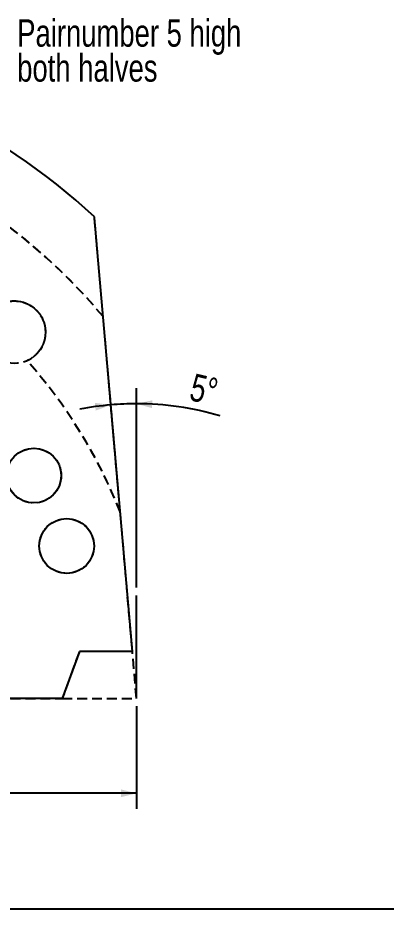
# Model space of a CAD drawing. Header units: millimetres. Extents: x 8 to 872, y 8 to 585.
# Drawn here: x 164.7 to 211.8, y 8 to 122 of the extents above; entities that cross this region are included whole.
import ezdxf

# ---------------------------------------------------------------- set-up
doc = ezdxf.new("R2010")
doc.units = ezdxf.units.MM
doc.linetypes.add('HIDDEN', pattern=[1.905, 1.27, -0.635])
for name, color, linetype in [('DIMENSIONS', 2, 'Continuous'), ('HIDDEN', 3, 'HIDDEN'), ('TEXT', 2, 'Continuous')]:
    doc.layers.add(name, color=color, linetype=linetype)
doc.layers.add('OUTLINE', color=7, linetype='Continuous', lineweight=25)
doc.styles.add('SLDTEXTSTYLE0', font='TXT', dxfattribs={"width": 0.75})
doc.dimstyles.new('SLDDIMSTYLE2', dxfattribs={"dimtxt": 3.5, "dimasz": 2, "dimexe": 0, "dimexo": 0.0625, "dimgap": 0.875, "dimtad": 1, "dimrnd": 1e-09, "dimzin": 12, "dimdsep": 46, "dimtxsty": 'SLDTEXTSTYLE0', "dimsah": 1, "dimcen": 0.09, "dimadec": 0, "dimazin": 3, "dimtfac": 1, "dimtofl": 0, "dimtmove": 0, "dimatfit": 3, "dimfxl": 0, "dimfrac": 2, "dimtolj": 1, "dimtzin": 12, "dimarcsym": 0})
doc.dimstyles.new('SLDDIMSTYLE8', dxfattribs={"dimtxt": 3.5, "dimasz": 2, "dimexe": 0, "dimexo": 0.0625, "dimgap": 0.875, "dimtad": 1, "dimdec": 4, "dimzin": 12, "dimdsep": 46, "dimtxsty": 'SLDTEXTSTYLE0', "dimsah": 1, "dimcen": 0.09, "dimazin": 3, "dimtfac": 1, "dimtofl": 0, "dimtmove": 0, "dimatfit": 3, "dimfxl": 0, "dimfrac": 2, "dimtolj": 1, "dimtzin": 12, "dimarcsym": 0})

# ---------------------------------------------------------------- blocks, each defined once
blk = doc.blocks.new('_D_70')
at = {"layer": 'DIMENSIONS'}
for p, q in [((117.36, 33.96), (117.36, 20.82)), ((179.86, 33.96), (179.86, 20.82)), ((179.86, 22.82), (117.36, 22.82))]:
    blk.add_line(p, q, dxfattribs=at)
for points in [[(117.36, 22.82), (119.36, 22.32), (119.36, 23.32)], [(179.86, 22.82), (177.86, 23.32), (177.86, 22.32)]]:
    blk.add_solid(points, dxfattribs=at)
at = {"layer": 'DIMENSIONS', "insert": (144.08, 27.33), "char_height": 3.5, "attachment_point": 1, "style": 'SLDTEXTSTYLE0'}
blk.add_mtext('62,5', dxfattribs=at)
blk = doc.blocks.new('_D_71')
at = {"layer": 'DIMENSIONS'}
blk.add_line((179.86, 49.13), (179.86, 74.65), dxfattribs=at)
for start, end in [(95, 101.0735), (90, 95), (73.5276, 90)]:
    blk.add_arc((179.86, 34.96), 37.69, start, end, dxfattribs=at)
for points in [[(179.86, 72.65), (181.85, 72.09), (181.87, 73.09)], [(176.57, 72.5), (174.53, 72.77), (174.64, 71.78)]]:
    blk.add_solid(points, dxfattribs=at)
at = {"layer": 'DIMENSIONS', "insert": (187.25, 76.57), "char_height": 3.5, "attachment_point": 1, "rotation": 346.9086, "style": 'SLDTEXTSTYLE0'}
blk.add_mtext('5°', dxfattribs=at)
blk = doc.blocks.new('SW_NOTE_11')
at = {"layer": 'TEXT', "color": 0, "char_height": 3.5, "attachment_point": 1, "style": 'SLDTEXTSTYLE0'}
for s, insert in [('Pairnumber 5 high', (0.51, 8.98)), ('both halves', (0.51, 4.51))]:
    blk.add_mtext(s, dxfattribs=dict(at, insert=insert))

msp = doc.modelspace()

# ---------------------------------------------------------------- linework, layer by layer
at = {"layer": 'HIDDEN'}
for p, q in [((179.33425, 40.96109), (176.06286, 78.35323)), ((172.543, 40.96109), (170.35918, 34.96109)), ((179.33425, 40.96109), (172.543, 40.96109)), ((179.85918, 34.96109), (179.33425, 40.96109)), ((158.0304, 34.96109), (170.35918, 34.96109)), ((170.35918, 34.96109), (179.85918, 34.96109))]:
    msp.add_line(p, q, dxfattribs=at)
for centre, radius in [((164.20501, 81.80691), 4), ((166.72263, 63.46109), 3.5), ((170.92166, 54.45624), 3.5)]:
    msp.add_circle(centre, radius, dxfattribs=at)
for radius, start, end in [(76, 39.9913068, 140.0086932), (76, 39.9913068, 82.4391568), (64.95, 21.5408666, 41.6953906)]:
    msp.add_arc((117.35918, 34.96109), radius, start, end, dxfattribs=at)
for points, knots in [([(160.56199, 83.45872), (160.63241, 83.60075), (160.7735, 83.88532), (161.0432, 84.27083), (161.35166, 84.62344), (161.70129, 84.93829), (162.09013, 85.21332), (162.51742, 85.44445), (162.98024, 85.62586), (163.44205, 85.74277), (163.89337, 85.80219), (164.32606, 85.81302), (164.74216, 85.77787), (165.1347, 85.70308), (165.4984, 85.59825), (165.84128, 85.46311), (166.15872, 85.30242), (166.44843, 85.12409), (166.72622, 84.91899), (166.98695, 84.68758), (167.22745, 84.43412), (167.4742, 84.12487), (167.7088, 83.75538), (167.91974, 83.31716), (168.07413, 82.85903), (168.17265, 82.38528), (168.21247, 81.91586), (168.19801, 81.45712), (168.1343, 81.01628), (168.02545, 80.59622), (167.87532, 80.1984), (167.68832, 79.82627), (167.44124, 79.43962), (167.1222, 79.05156), (166.71913, 78.68086), (166.29691, 78.38167), (165.99372, 78.23164), (165.85681, 78.1639)], [0, 0, 0, 0, 0.034415913, 0.068955261, 0.103499599, 0.137922604, 0.172541459, 0.207312288, 0.242043594, 0.276608021, 0.304024556, 0.331497614, 0.358880202, 0.380537692, 0.402247002, 0.423879006, 0.441979628, 0.460130983, 0.478219748, 0.496371526, 0.514588879, 0.532742536, 0.558431517, 0.584135743, 0.61213214, 0.64014873, 0.669232877, 0.69842569, 0.727552247, 0.757075274, 0.786702837, 0.816352841, 0.845906565, 0.886183675, 0.92655845, 0.966837259, 1, 1, 1, 1]), ([(177.77281, 58.80844), (177.7228, 59.38009), (177.62278, 60.52338), (177.47391, 62.22494), (177.32591, 63.91663), (177.1649, 65.75683), (176.99134, 67.74073), (176.80561, 69.86357), (176.62157, 71.96718), (176.41843, 74.2891), (176.19687, 76.8215), (175.95736, 79.55904), (175.79989, 81.35905), (175.72115, 82.25901)], [0, 0, 0, 0, 0.069771216, 0.139542962, 0.209436785, 0.27933101, 0.369131287, 0.458952997, 0.548779606, 0.638586757, 0.759050107, 0.879530593, 1, 1, 1, 1])]:
    msp.add_open_spline(points, degree=3, knots=knots, dxfattribs=at)
at = {"layer": 'OUTLINE'}
for p, q in [((179.33425, 40.96109), (174.86877, 92.00185)), ((179.85918, 34.96109), (179.85918, 48.13291)), ((172.543, 40.96109), (170.35918, 34.96109)), ((179.33425, 40.96109), (172.543, 40.96109)), ((170.35918, 34.96109), (148.10918, 34.96109)), ((832, 8), (8, 8))]:
    msp.add_line(p, q, dxfattribs=at)
for centre in [(166.72263, 63.46109), (170.92166, 54.45624)]:
    msp.add_circle(centre, 3.5, dxfattribs=at)
msp.add_arc((117.35918, 34.96109), 84, 47.1648716, 81.9872223, dxfattribs=at)
msp.add_open_spline([(174.86877, 92.00185), (174.85583, 92.14965), (174.82997, 92.44525), (174.79111, 92.8895), (174.75233, 93.33265), (174.71605, 93.74728), (174.68261, 94.12969), (174.65177, 94.48198), (174.62167, 94.82615), (174.58857, 95.20442), (174.56012, 95.52967), (174.53654, 95.79926), (174.51752, 96.01652), (174.49854, 96.23355), (174.4826, 96.4158), (174.47205, 96.53632), (174.47071, 96.55161), (174.47003, 96.5594)], degree=3, knots=[0, 0, 0, 0, 0.073924403, 0.147845621, 0.223031389, 0.298209836, 0.360509861, 0.422802143, 0.486405284, 0.549995753, 0.639900319, 0.685928045, 0.731944532, 0.799448743, 0.868664116, 0.93316695, 1, 1, 1, 1], dxfattribs=at)

# ---------------------------------------------------------------- block references
at = {"layer": 'TEXT'}
msp.add_blockref('SW_NOTE_11', (164.08157, 112.84869), dxfattribs=at)

# ---------------------------------------------------------------- dimensions: what is measured, and where the dimension line sits
at = {"layer": 'DIMENSIONS'}
dim = msp.add_angular_dim_2l(base=(178.21532, 72.6117), line1=((179.85918, 48.13291), (179.85918, 34.96109)), line2=((174.47003, 96.5594), (179.33425, 40.96109)), dimstyle='SLDDIMSTYLE8', dxfattribs=at)
dim.commit()
dim.dimension.update_dxf_attribs({"geometry": '_D_71', "text_midpoint": (188.39539, 71.66809), "dimtype": 162})
dim = msp.add_linear_dim(base=(117.35918, 22.81889), p1=(179.85918, 34.96109), p2=(117.35918, 34.96109), dimstyle='SLDDIMSTYLE2', dxfattribs=at)
dim.commit()
dim.dimension.update_dxf_attribs({"geometry": '_D_70', "text_midpoint": (148.60918, 22.81889), "dimtype": 160})

doc.saveas('drawing.dxf')
